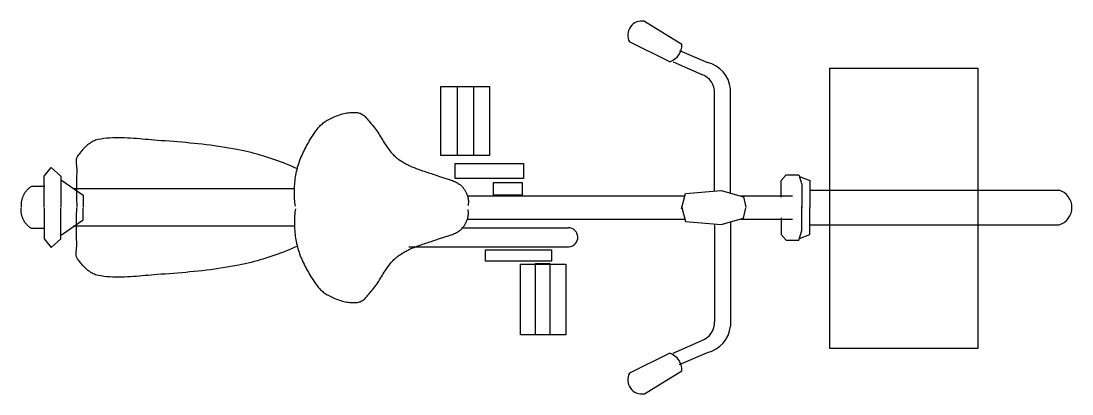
# Model space of a CAD drawing. Extents: x 369 to 1974, y 57 to 2010.
# Drawn here: x 393 to 1968, y 1450 to 2010 of the extents above; entities that cross this region are included whole.
import ezdxf

# ---------------------------------------------------------------- set-up
doc = ezdxf.new("R2010")
doc.units = 0
doc.header["$MEASUREMENT"] = 0
doc.layers.get('0').update_dxf_attribs({"linetype": 'CONTINUOUS'})

msp = doc.modelspace()

# ---------------------------------------------------------------- linework, layer by layer
at = {"color": 7, "linetype": 'CONTINUOUS'}
for p, q in [((1327.4048, 2009.3426), (1383.3871, 1974.8003)), ((1365.5204, 1948.5958), (1304.7736, 1978.3737)), ((1379.8138, 1965.2714), (1421.5028, 1947.4047)), ((1370.2849, 1948.5958), (1413.165, 1929.538)), ((1604.9343, 1939.0669), (1826.4826, 1939.0669)), ((1604.9343, 1518.6038), (1604.9343, 1939.0669)), ((1826.4826, 1939.0669), (1826.4826, 1518.6038)), ((1022.4797, 1911.6713), (1095.1377, 1911.6713)), ((1022.4797, 1808.0444), (1022.4797, 1911.6713)), ((1047.4931, 1911.6713), (1071.3154, 1911.6713)), ((1047.4931, 1808.0444), (1047.4931, 1911.6713)), ((1071.3154, 1911.6713), (1071.3154, 1808.0444)), ((1095.1377, 1911.6713), (1095.1377, 1808.0444)), ((1456.0451, 1751.7225), (1456.0451, 1908.098)), ((1432.2228, 1754.7351), (1432.2228, 1900.9513)), ((846.17216, 1856.8507), (847.53223, 1857.9232)), ((847.53223, 1857.9232), (848.92845, 1858.9429)), ((848.92845, 1858.9429), (850.36123, 1859.9053)), ((850.36123, 1859.9053), (851.83184, 1860.8065)), ((851.83184, 1860.8065), (853.3407, 1861.6445)), ((853.3407, 1861.6445), (855.36441, 1862.6885)), ((855.36441, 1862.6885), (857.42049, 1863.7065)), ((857.42049, 1863.7065), (859.50725, 1864.6925)), ((859.50725, 1864.6925), (861.62133, 1865.6432)), ((861.62133, 1865.6432), (863.76147, 1866.5536)), ((863.76147, 1866.5536), (865.92473, 1867.4202)), ((865.92473, 1867.4202), (868.10941, 1868.2364)), ((868.10941, 1868.2364), (870.3126, 1868.9997)), ((870.3126, 1868.9997), (872.53301, 1869.7049)), ((872.53301, 1869.7049), (874.76772, 1870.3488)), ((874.76772, 1870.3488), (877.01419, 1870.9238)), ((877.01419, 1870.9238), (879.27117, 1871.429)), ((879.27117, 1871.429), (881.53529, 1871.8585)), ((881.53529, 1871.8585), (883.8053, 1872.2065)), ((883.8053, 1872.2065), (886.07825, 1872.4705)), ((886.07825, 1872.4705), (888.35204, 1872.6453)), ((888.35204, 1872.6453), (890.62458, 1872.7268)), ((890.62458, 1872.7268), (892.89374, 1872.71)), ((892.89374, 1872.71), (895.15661, 1872.5907)), ((895.15661, 1872.5907), (897.41191, 1872.3646)), ((897.41191, 1872.3646), (898.8552, 1872.1141)), ((898.8552, 1872.1141), (900.25141, 1871.7366)), ((900.25141, 1871.7366), (901.60308, 1871.2415)), ((901.60308, 1871.2415), (902.91188, 1870.6355)), ((902.91188, 1870.6355), (904.18074, 1869.9294)), ((904.18074, 1869.9294), (905.41179, 1869.1316)), ((905.41179, 1869.1316), (906.60794, 1868.2507)), ((906.60794, 1868.2507), (907.7709, 1867.2958)), ((907.7709, 1867.2958), (908.90359, 1866.2762)), ((908.90359, 1866.2762), (910.00812, 1865.2002)), ((910.00812, 1865.2002), (911.08744, 1864.0763)), ((911.08744, 1864.0763), (912.14322, 1862.9147)), ((912.14322, 1862.9147), (913.1784, 1861.7244)), ((913.1784, 1861.7244), (914.19509, 1860.5123)), ((914.19509, 1860.5123), (915.19539, 1859.2884)), ((915.19539, 1859.2884), (916.18267, 1858.0628)), ((916.18267, 1858.0628), (917.15859, 1856.8422)), ((832.3512, 1841.0257), (833.34478, 1842.4766)), ((833.34478, 1842.4766), (834.36441, 1843.9157)), ((834.36441, 1843.9157), (835.41095, 1845.338)), ((835.41095, 1845.338), (836.4848, 1846.7409)), ((836.4848, 1846.7409), (837.58765, 1848.1203)), ((837.58765, 1848.1203), (838.7195, 1849.4745)), ((838.7195, 1849.4745), (839.88119, 1850.7984)), ((839.88119, 1850.7984), (841.07399, 1852.0887)), ((841.07399, 1852.0887), (842.29873, 1853.3429)), ((842.29873, 1853.3429), (843.55625, 1854.5567)), ((843.55625, 1854.5567), (844.84697, 1855.7268)), ((844.84697, 1855.7268), (846.17216, 1856.8507)), ((917.15859, 1856.8422), (918.12569, 1855.6368)), ((918.12569, 1855.6368), (919.08648, 1854.455)), ((919.08648, 1854.455), (920.04307, 1853.3067)), ((920.04307, 1853.3067), (921.69651, 1851.2885)), ((921.69651, 1851.2885), (923.28984, 1849.2232)), ((923.28984, 1849.2232), (924.83022, 1847.1166)), ((924.83022, 1847.1166), (926.32394, 1844.9748)), ((926.32394, 1844.9748), (927.77942, 1842.8019)), ((927.77942, 1842.8019), (929.20338, 1840.6046)), ((496.44745, 1826.2482), (494.80074, 1825.0529)), ((498.13451, 1827.3603), (496.44745, 1826.2482)), ((499.86192, 1828.3816), (498.13451, 1827.3603)), ((501.6301, 1829.3046), (499.86192, 1828.3816)), ((503.43862, 1830.1216), (501.6301, 1829.3046)), ((505.28792, 1830.826), (503.43862, 1830.1216)), ((507.17798, 1831.4102), (505.28792, 1830.826)), ((509.10965, 1831.8667), (507.17798, 1831.4102)), ((513.44036, 1832.6535), (509.10965, 1831.8667)), ((517.78789, 1833.2915), (513.44036, 1832.6535)), ((522.15054, 1833.7916), (517.78789, 1833.2915)), ((526.52707, 1834.1623), (522.15054, 1833.7916)), ((530.9162, 1834.4145), (526.52707, 1834.1623)), ((535.31626, 1834.5574), (530.9162, 1834.4145)), ((539.72556, 1834.602), (535.31626, 1834.5574)), ((544.14286, 1834.5566), (539.72556, 1834.602)), ((548.56687, 1834.4322), (544.14286, 1834.5566)), ((552.99635, 1834.2388), (548.56687, 1834.4322)), ((557.4292, 1833.9866), (552.99635, 1834.2388)), ((561.86414, 1833.684), (557.4292, 1833.9866)), ((566.29993, 1833.3428), (561.86414, 1833.684)), ((570.73529, 1832.9712), (566.29993, 1833.3428)), ((575.16855, 1832.5795), (570.73529, 1832.9712)), ((579.59804, 1832.1794), (575.16855, 1832.5795)), ((584.02289, 1831.7784), (579.59804, 1832.1794)), ((588.44103, 1831.3875), (584.02289, 1831.7784)), ((592.85117, 1831.016), (588.44103, 1831.3875)), ((597.25207, 1830.6756), (592.85117, 1831.016)), ((603.41233, 1830.2225), (597.25207, 1830.6756)), ((609.57552, 1829.7635), (603.41233, 1830.2225)), ((615.73997, 1829.2978), (609.57552, 1829.7635)), ((621.90527, 1828.8187), (615.73997, 1829.2978)), ((628.07057, 1828.3236), (621.90527, 1828.8187)), ((634.23418, 1827.8092), (628.07057, 1828.3236)), ((640.39653, 1827.2703), (634.23418, 1827.8092)), ((646.55595, 1826.7046), (640.39653, 1827.2703)), ((652.71158, 1826.107), (646.55595, 1826.7046)), ((658.86258, 1825.4748), (652.71158, 1826.107)), ((822.51548, 1824.7528), (823.87303, 1827.1611)), ((823.87303, 1827.1611), (825.25496, 1829.5534)), ((825.25496, 1829.5534), (826.65832, 1831.9289)), ((826.65832, 1831.9289), (828.08017, 1834.2884)), ((828.08017, 1834.2884), (829.51842, 1836.6311)), ((829.51842, 1836.6311), (830.43886, 1838.0996)), ((830.43886, 1838.0996), (831.38285, 1839.5656)), ((831.38285, 1839.5656), (832.3512, 1841.0257)), ((929.20338, 1840.6046), (930.60254, 1838.3888)), ((930.60254, 1838.3888), (931.98447, 1836.1596)), ((931.98447, 1836.1596), (933.35631, 1833.9228)), ((933.35631, 1833.9228), (934.72479, 1831.6834)), ((934.72479, 1831.6834), (936.09747, 1829.4483)), ((936.09747, 1829.4483), (937.48192, 1827.2224)), ((937.48192, 1827.2224), (938.88444, 1825.0117)), ((481.77414, 1811.7405), (480.52376, 1810.1123)), ((483.0636, 1813.3586), (481.77414, 1811.7405)), ((484.39215, 1814.9591), (483.0636, 1813.3586)), ((485.75979, 1816.5343), (484.39215, 1814.9591)), ((487.16735, 1818.0777), (485.75979, 1816.5343)), ((488.61443, 1819.5815), (487.16735, 1818.0777)), ((490.10101, 1821.0382), (488.61443, 1819.5815)), ((491.62752, 1822.4403), (490.10101, 1821.0382)), ((493.19395, 1823.7811), (491.62752, 1822.4403)), ((494.80074, 1825.0529), (493.19395, 1823.7811)), ((665.00854, 1824.8041), (658.86258, 1825.4748)), ((671.14778, 1824.0896), (665.00854, 1824.8041)), ((677.28029, 1823.3297), (671.14778, 1824.0896)), ((683.40482, 1822.5185), (677.28029, 1823.3297)), ((689.52052, 1821.6535), (683.40482, 1822.5185)), ((695.62656, 1820.7306), (689.52052, 1821.6535)), ((701.72208, 1819.7454), (695.62656, 1820.7306)), ((707.80626, 1818.6947), (701.72208, 1819.7454)), ((713.87783, 1817.575), (707.80626, 1818.6947)), ((719.93679, 1816.3822), (713.87783, 1817.575)), ((724.47261, 1815.4323), (719.93679, 1816.3822)), ((729.00044, 1814.4312), (724.47261, 1815.4323)), ((733.5186, 1813.3771), (729.00044, 1814.4312)), ((738.02668, 1812.2726), (733.5186, 1813.3771)), ((742.52382, 1811.1159), (738.02668, 1812.2726)), ((747.00878, 1809.908), (742.52382, 1811.1159)), ((815.0271, 1809.9492), (816.18333, 1812.4575)), ((816.18333, 1812.4575), (817.3799, 1814.9507)), ((817.3799, 1814.9507), (818.61389, 1817.4262)), ((818.61389, 1817.4262), (819.88318, 1819.8849)), ((819.88318, 1819.8849), (821.18441, 1822.3277)), ((821.18441, 1822.3277), (822.51548, 1824.7528)), ((938.88444, 1825.0117), (940.3126, 1822.8211)), ((940.3126, 1822.8211), (941.77354, 1820.6566)), ((941.77354, 1820.6566), (943.27441, 1818.5249)), ((943.27441, 1818.5249), (944.82277, 1816.4301)), ((944.82277, 1816.4301), (946.42494, 1814.3782)), ((946.42494, 1814.3782), (948.08846, 1812.3751)), ((948.08846, 1812.3751), (949.82091, 1810.4266)), ((949.82091, 1810.4266), (950.91284, 1809.2776)), ((476.0926, 1800.3177), (476.05982, 1799.2914)), ((476.05982, 1799.2914), (476.06991, 1798.2499)), ((476.06991, 1798.2499), (476.11572, 1797.1975)), ((476.17624, 1801.3264), (476.0926, 1800.3177)), ((476.11572, 1797.1975), (476.19053, 1796.1341)), ((476.31704, 1802.315), (476.17624, 1801.3264)), ((476.19053, 1796.1341), (476.28636, 1795.0649)), ((476.28636, 1795.0649), (476.39647, 1793.9914)), ((476.52298, 1803.28), (476.31704, 1802.315)), ((476.8008, 1804.2189), (476.52298, 1803.28)), ((477.15847, 1805.1292), (476.8008, 1804.2189)), ((477.6023, 1806.0085), (477.15847, 1805.1292)), ((478.14027, 1806.8533), (477.6023, 1806.0085)), ((479.3129, 1808.4798), (478.14027, 1806.8533)), ((480.52376, 1810.1123), (479.3129, 1808.4798)), ((751.48113, 1808.6496), (747.00878, 1809.908)), ((755.94004, 1807.3408), (751.48113, 1808.6496)), ((760.38423, 1805.9816), (755.94004, 1807.3408)), ((764.81329, 1804.5728), (760.38423, 1805.9816)), ((769.22638, 1803.1135), (764.81329, 1804.5728)), ((773.62265, 1801.6055), (769.22638, 1803.1135)), ((778.00086, 1800.0487), (773.62265, 1801.6055)), ((782.36015, 1798.4432), (778.00086, 1800.0487)), ((786.70053, 1796.7881), (782.36015, 1798.4432)), ((791.02031, 1795.0851), (786.70053, 1796.7881)), ((795.31866, 1793.3341), (791.02031, 1795.0851)), ((809.09044, 1794.5387), (809.94742, 1797.1495)), ((809.94742, 1797.1495), (810.86072, 1799.7428)), ((810.86072, 1799.7428), (811.82824, 1802.32)), ((811.82824, 1802.32), (812.84703, 1804.8796)), ((812.84703, 1804.8796), (813.91416, 1807.4224)), ((813.91416, 1807.4224), (815.0271, 1809.9492)), ((950.91284, 1809.2776), (952.03838, 1808.1612)), ((952.03838, 1808.1612), (953.19595, 1807.0777)), ((953.19595, 1807.0777), (954.38328, 1806.0245)), ((954.38328, 1806.0245), (955.59919, 1805.0015)), ((955.59919, 1805.0015), (956.84116, 1804.0079)), ((956.84116, 1804.0079), (958.10834, 1803.0412)), ((958.10834, 1803.0412), (959.39781, 1802.1031)), ((959.39781, 1802.1031), (960.70912, 1801.1894)), ((960.70912, 1801.1894), (962.03978, 1800.3009)), ((962.03978, 1800.3009), (963.38766, 1799.4368)), ((963.38766, 1799.4368), (964.75193, 1798.5954)), ((964.75193, 1798.5954), (966.13008, 1797.7758)), ((966.13008, 1797.7758), (967.52083, 1796.9764)), ((967.52083, 1796.9764), (968.92209, 1796.1972)), ((968.92209, 1796.1972), (970.33218, 1795.4364)), ((970.33218, 1795.4364), (971.74941, 1794.6933)), ((971.74941, 1794.6933), (973.17169, 1793.9671)), ((1095.1377, 1808.0444), (1022.4797, 1808.0444)), ((1043.9198, 1796.1333), (1146.3556, 1796.1333)), ((1043.9198, 1773.5021), (1043.9198, 1796.1333)), ((1071.3154, 1808.0444), (1047.4931, 1808.0444)), ((1146.3556, 1796.1333), (1146.3556, 1773.5021)), ((428.1135, 1777.0754), (438.83352, 1790.1777)), ((438.83352, 1790.1777), (453.12689, 1777.0754)), ((476.39647, 1793.9914), (476.5129, 1792.9172)), ((476.5129, 1792.9172), (476.62932, 1791.8454)), ((476.62932, 1791.8454), (476.73775, 1790.777)), ((476.73775, 1790.777), (476.83148, 1789.7162)), ((476.83148, 1789.7162), (476.90251, 1788.6655)), ((476.87057, 1781.006), (476.83778, 1778.2077)), ((476.90755, 1783.8052), (476.87057, 1781.006)), ((476.90251, 1788.6655), (476.94454, 1787.6265)), ((476.94916, 1786.6044), (476.90755, 1783.8052)), ((476.94454, 1787.6265), (476.94916, 1786.6044)), ((799.59515, 1791.5353), (795.31866, 1793.3341)), ((803.84895, 1789.6893), (799.59515, 1791.5353)), ((808.07921, 1787.7955), (803.84895, 1789.6893)), ((805.2086, 1778.5322), (805.71674, 1781.2372)), ((805.71674, 1781.2372), (806.27615, 1783.9288)), ((806.27615, 1783.9288), (806.88726, 1786.6044)), ((806.88726, 1786.6044), (807.55763, 1789.2657)), ((807.55763, 1789.2657), (808.29314, 1791.911)), ((808.29314, 1791.911), (809.09044, 1794.5387)), ((973.17169, 1793.9671), (974.59775, 1793.2559)), ((974.59775, 1793.2559), (976.02549, 1792.5599)), ((976.02549, 1792.5599), (978.08745, 1791.5907)), ((978.08745, 1791.5907), (980.16707, 1790.6636)), ((980.16707, 1790.6636), (982.26265, 1789.7742)), ((982.26265, 1789.7742), (984.37253, 1788.9193)), ((984.37253, 1788.9193), (986.49543, 1788.0964)), ((986.49543, 1788.0964), (988.63011, 1787.3004)), ((988.63011, 1787.3004), (990.77445, 1786.5287)), ((990.77445, 1786.5287), (992.92804, 1785.7772)), ((992.92804, 1785.7772), (995.08835, 1785.0425)), ((995.08835, 1785.0425), (997.25455, 1784.3222)), ((997.25455, 1784.3222), (999.42495, 1783.611)), ((999.42495, 1783.611), (1001.5978, 1782.9066)), ((1001.5978, 1782.9066), (1003.7724, 1782.2047)), ((1003.7724, 1782.2047), (1005.9466, 1781.502)), ((1005.9466, 1781.502), (1008.1191, 1780.7959)), ((1008.1191, 1780.7959), (1010.2887, 1780.0814)), ((1010.2887, 1780.0814), (1012.4532, 1779.3551)), ((1012.4532, 1779.3551), (1014.6122, 1778.6154)), ((1532.2772, 1770.5239), (1539.4239, 1778.8625)), ((1539.4239, 1778.8625), (1558.4817, 1778.8625)), ((1558.4817, 1778.8625), (1563.2461, 1764.5692)), ((428.1135, 1730.622), (428.1135, 1777.0754)), ((453.12689, 1777.0754), (453.12689, 1730.622)), ((454.318, 1771.1199), (486.47807, 1748.4887)), ((476.73943, 1764.2111), (476.73271, 1761.4119)), ((476.75036, 1767.0111), (476.73943, 1764.2111)), ((476.76549, 1769.8102), (476.75036, 1767.0111)), ((476.78525, 1772.6094), (476.76549, 1769.8102)), ((476.8092, 1775.4086), (476.78525, 1772.6094)), ((476.83778, 1778.2077), (476.8092, 1775.4086)), ((803.24457, 1762.0844), (803.44253, 1764.844)), ((803.44253, 1764.844), (803.69218, 1767.5978)), ((803.69218, 1767.5978), (803.99395, 1770.3457)), ((803.99395, 1770.3457), (804.34742, 1773.0843)), ((804.34742, 1773.0843), (804.75216, 1775.8137)), ((804.75216, 1775.8137), (805.2086, 1778.5322)), ((1014.6122, 1778.6154), (1016.7633, 1777.8564)), ((1016.7633, 1777.8564), (1018.9055, 1777.0754)), ((1018.9055, 1777.0754), (1020.4682, 1776.5123)), ((1020.4682, 1776.5123), (1022.0439, 1775.9726)), ((1022.0439, 1775.9726), (1023.6305, 1775.4531)), ((1023.6305, 1775.4531), (1025.2247, 1774.9488)), ((1025.2247, 1774.9488), (1026.8251, 1774.4545)), ((1026.8251, 1774.4545), (1028.4286, 1773.9653)), ((1028.4286, 1773.9653), (1030.0328, 1773.4786)), ((1030.0328, 1773.4786), (1031.6358, 1772.9877)), ((1031.6358, 1772.9877), (1033.235, 1772.4892)), ((1033.235, 1772.4892), (1034.8275, 1771.9781)), ((1034.8275, 1771.9781), (1036.4116, 1771.4494)), ((1036.4116, 1771.4494), (1037.9844, 1770.8988)), ((1037.9844, 1770.8988), (1039.5437, 1770.323)), ((1039.5437, 1770.323), (1041.0866, 1769.7153)), ((1041.0866, 1769.7153), (1042.6114, 1769.073)), ((1042.6114, 1769.073), (1044.1152, 1768.3896)), ((1146.3556, 1773.5021), (1043.9198, 1773.5021)), ((1044.1152, 1768.3896), (1045.5959, 1767.6617)), ((1045.5959, 1767.6617), (1047.051, 1766.8842)), ((1047.051, 1766.8842), (1048.4779, 1766.0537)), ((1048.4779, 1766.0537), (1049.8745, 1765.1643)), ((1049.8745, 1765.1643), (1050.7117, 1764.5759)), ((1050.7117, 1764.5759), (1051.5195, 1763.9471)), ((1051.5195, 1763.9471), (1052.2979, 1763.2822)), ((1052.2979, 1763.2822), (1053.0486, 1762.582)), ((1101.0932, 1767.5465), (1143.9733, 1767.5465)), ((1101.0932, 1748.4887), (1101.0932, 1767.5465)), ((1143.9733, 1767.5465), (1143.9733, 1748.4887)), ((1532.2772, 1745.5114), (1532.2772, 1770.5239)), ((1559.6728, 1776.4803), (1575.1573, 1770.5239)), ((1563.2461, 1764.5692), (1563.2461, 1728.8358)), ((1575.1573, 1770.5239), (1575.1573, 1730.026)), ((396.7482, 1747.6666), (396.3733, 1746.8319)), ((397.14454, 1748.4887), (396.7482, 1747.6666)), ((397.55264, 1749.2755), (397.14454, 1748.4887)), ((397.98471, 1750.0539), (397.55264, 1749.2755)), ((398.43946, 1750.8214), (397.98471, 1750.0539)), ((398.9165, 1751.5779), (398.43946, 1750.8214)), ((399.41581, 1752.3235), (398.9165, 1751.5779)), ((399.93571, 1753.0556), (399.41581, 1752.3235)), ((400.47621, 1753.7743), (399.93571, 1753.0556)), ((401.03646, 1754.4804), (400.47621, 1753.7743)), ((401.61563, 1755.1706), (401.03646, 1754.4804)), ((402.21329, 1755.8455), (401.61563, 1755.1706)), ((402.82902, 1756.5046), (402.21329, 1755.8455)), ((403.46114, 1757.1476), (402.82902, 1756.5046)), ((404.11007, 1757.7722), (403.46114, 1757.1476)), ((404.77498, 1758.3791), (404.11007, 1757.7722)), ((405.45459, 1758.9658), (404.77498, 1758.3791)), ((406.1485, 1759.5332), (405.45459, 1758.9658)), ((406.8567, 1760.0804), (406.1485, 1759.5332)), ((407.5775, 1760.6066), (406.8567, 1760.0804)), ((408.31091, 1761.1093), (407.5775, 1760.6066)), ((409.05568, 1761.591), (408.31091, 1761.1093)), ((429.30461, 1761.591), (409.05568, 1761.591)), ((803.31476, 1758.0176), (472.18471, 1758.0176)), ((476.73271, 1761.4119), (476.73061, 1758.6128)), ((476.73061, 1758.6128), (476.73271, 1755.8136)), ((476.73271, 1755.8136), (476.73943, 1753.0144)), ((476.73943, 1753.0144), (476.75036, 1750.2153)), ((476.75036, 1750.2153), (476.76549, 1747.4161)), ((476.76549, 1747.4161), (476.78525, 1744.617)), ((486.47807, 1748.4887), (486.47807, 1730.622)), ((802.96171, 1753.7903), (803.00416, 1756.5567)), ((802.9718, 1751.0248), (802.96171, 1753.7903)), ((803.034, 1748.2618), (802.9718, 1751.0248)), ((803.00416, 1756.5567), (803.09831, 1759.3214)), ((803.14832, 1745.5021), (803.034, 1748.2618)), ((803.09831, 1759.3214), (803.24457, 1762.0844)), ((1053.0486, 1762.582), (1053.771, 1761.8499)), ((1053.771, 1761.8499), (1054.4666, 1761.0875)), ((1054.4666, 1761.0875), (1055.1362, 1760.2956)), ((1055.1362, 1760.2956), (1055.7805, 1759.4794)), ((1055.7805, 1759.4794), (1056.3996, 1758.6397)), ((1056.3996, 1758.6397), (1056.9951, 1757.7772)), ((1056.9951, 1757.7772), (1057.5671, 1756.8971)), ((1057.5671, 1756.8971), (1058.1165, 1756.0002)), ((1058.1165, 1756.0002), (1058.6439, 1755.0882)), ((1058.6439, 1755.0882), (1059.1504, 1754.1644)), ((1059.1504, 1754.1644), (1059.6362, 1753.2296)), ((1059.6362, 1753.2296), (1060.1028, 1752.2882)), ((1060.1028, 1752.2882), (1060.55, 1751.3408)), ((1060.55, 1751.3408), (1060.9795, 1750.3901)), ((1060.9795, 1750.3901), (1061.391, 1749.4386)), ((1061.391, 1749.4386), (1061.7856, 1748.4887)), ((1061.7856, 1748.4887), (1062.0672, 1747.7633)), ((1062.0672, 1747.7633), (1062.3261, 1747.0261)), ((1143.9733, 1748.4887), (1101.0932, 1748.4887)), ((1382.7928, 1728.2398), (1388.7484, 1750.8709)), ((1388.7484, 1750.8709), (1442.3485, 1755.6354)), ((1442.3485, 1755.6354), (1475.6997, 1746.1065)), ((1575.1573, 1756.2305), (1947.9751, 1756.2305)), ((393.4968, 1733.3657), (393.49638, 1732.4478)), ((393.49638, 1732.4478), (393.52118, 1731.5332)), ((393.5216, 1734.2853), (393.4968, 1733.3657)), ((393.57162, 1735.2057), (393.5216, 1734.2853)), ((393.64559, 1736.127), (393.57162, 1735.2057)), ((393.74394, 1737.0466), (393.64559, 1736.127)), ((393.86624, 1737.9646), (393.74394, 1737.0466)), ((394.01293, 1738.8791), (393.86624, 1737.9646)), ((394.18272, 1739.7903), (394.01293, 1738.8791)), ((394.37606, 1740.6965), (394.18272, 1739.7903)), ((394.59293, 1741.5976), (394.37606, 1740.6965)), ((394.83334, 1742.492), (394.59293, 1741.5976)), ((395.09602, 1743.3788), (394.83334, 1742.492)), ((395.38182, 1744.2572), (395.09602, 1743.3788)), ((395.6899, 1745.1264), (395.38182, 1744.2572)), ((396.02067, 1745.9846), (395.6899, 1745.1264)), ((396.3733, 1746.8319), (396.02067, 1745.9846)), ((476.78525, 1744.617), (476.8092, 1741.8178)), ((476.8092, 1741.8178), (476.83778, 1739.0186)), ((476.83778, 1739.0186), (476.87057, 1736.2195)), ((476.87057, 1736.2195), (476.90755, 1733.4203)), ((476.90755, 1733.4203), (476.94916, 1730.622)), ((803.31476, 1742.7483), (803.14832, 1745.5021)), ((803.53373, 1740.0005), (803.31476, 1742.7483)), ((803.80482, 1737.261), (803.53373, 1740.0005)), ((804.12845, 1734.5316), (803.80482, 1737.261)), ((804.50503, 1731.8131), (804.12845, 1734.5316)), ((1062.3261, 1747.0261), (1062.5615, 1746.278)), ((1062.5615, 1746.278), (1062.7742, 1745.5206)), ((1062.7742, 1745.5206), (1062.9641, 1744.7548)), ((1062.9641, 1744.7548), (1063.1306, 1743.9815)), ((1063.144, 1733.7641), (1062.9767, 1733.0042)), ((1062.9776, 1747.2976), (1387.8078, 1747.2976)), ((1063.1306, 1743.9815), (1063.2735, 1743.2023)), ((1063.2869, 1734.5316), (1063.144, 1733.7641)), ((1063.2735, 1743.2023), (1063.3933, 1742.418)), ((1063.4054, 1735.3075), (1063.2869, 1734.5316)), ((1063.3933, 1742.418), (1063.4895, 1741.6287)), ((1063.5, 1736.0884), (1063.4054, 1735.3075)), ((1063.4895, 1741.6287), (1063.5626, 1740.8377)), ((1063.5702, 1736.8743), (1063.5, 1736.0884)), ((1063.5626, 1740.8377), (1063.6114, 1740.0442)), ((1063.6164, 1737.6636), (1063.5702, 1736.8743)), ((1063.6114, 1740.0442), (1063.637, 1739.2498)), ((1063.6387, 1738.4555), (1063.6164, 1737.6636)), ((1063.637, 1739.2498), (1063.6387, 1738.4555)), ((1382.7928, 1731.8123), (1388.7484, 1709.1811)), ((1471.5312, 1747.2976), (1548.9519, 1747.2976)), ((1475.6997, 1746.1065), (1479.273, 1730.622)), ((393.49638, 1727.6043), (393.52118, 1728.5189)), ((393.4968, 1726.6864), (393.49638, 1727.6043)), ((393.5216, 1725.7668), (393.4968, 1726.6864)), ((393.52118, 1731.5332), (393.5712, 1730.622)), ((393.52118, 1728.5189), (393.5712, 1729.4301)), ((393.57162, 1724.8463), (393.5216, 1725.7668)), ((393.64559, 1723.925), (393.57162, 1724.8463)), ((393.74394, 1723.0054), (393.64559, 1723.925)), ((393.86624, 1722.0875), (393.74394, 1723.0054)), ((394.01293, 1721.173), (393.86624, 1722.0875)), ((394.18272, 1720.2618), (394.01293, 1721.173)), ((394.37606, 1719.3556), (394.18272, 1720.2618)), ((394.59293, 1718.4545), (394.37606, 1719.3556)), ((394.83334, 1717.5601), (394.59293, 1718.4545)), ((395.09602, 1716.6733), (394.83334, 1717.5601)), ((395.38182, 1715.7949), (395.09602, 1716.6733)), ((428.1135, 1729.4301), (428.1135, 1682.9766)), ((453.12689, 1682.9766), (453.12689, 1729.4301)), ((476.78525, 1715.4351), (476.8092, 1718.2343)), ((476.8092, 1718.2343), (476.83778, 1721.0334)), ((476.83778, 1721.0334), (476.87057, 1723.8326)), ((476.87057, 1723.8326), (476.90755, 1726.6317)), ((476.90755, 1726.6317), (476.94916, 1729.4301)), ((486.47807, 1711.5633), (486.47807, 1729.4301)), ((803.31476, 1717.3037), (803.14832, 1714.55)), ((803.53373, 1720.0516), (803.31476, 1717.3037)), ((803.80482, 1722.7911), (803.53373, 1720.0516)), ((804.12845, 1725.5205), (803.80482, 1722.7911)), ((804.50503, 1728.2389), (804.12845, 1725.5205)), ((1062.9641, 1715.2972), (1063.1306, 1716.0706)), ((1063.144, 1726.2879), (1062.9767, 1727.0478)), ((1063.1306, 1716.0706), (1063.2735, 1716.8498)), ((1063.2869, 1725.5205), (1063.144, 1726.2879)), ((1063.2735, 1716.8498), (1063.3933, 1717.6341)), ((1063.4054, 1724.7446), (1063.2869, 1725.5205)), ((1063.3933, 1717.6341), (1063.4895, 1718.4234)), ((1063.5, 1723.9637), (1063.4054, 1724.7446)), ((1063.4895, 1718.4234), (1063.5626, 1719.2144)), ((1063.5702, 1723.1778), (1063.5, 1723.9637)), ((1063.5626, 1719.2144), (1063.6114, 1720.0079)), ((1063.6164, 1722.3884), (1063.5702, 1723.1778)), ((1063.6114, 1720.0079), (1063.637, 1720.8023)), ((1063.6387, 1721.5966), (1063.6164, 1722.3884)), ((1063.637, 1720.8023), (1063.6387, 1721.5966)), ((1475.6997, 1713.9456), (1479.273, 1729.4301)), ((1563.2461, 1695.4829), (1563.2461, 1731.2163)), ((1575.1573, 1689.5282), (1575.1573, 1730.026)), ((395.6899, 1714.9257), (395.38182, 1715.7949)), ((396.02067, 1714.0675), (395.6899, 1714.9257)), ((396.3733, 1713.2201), (396.02067, 1714.0675)), ((396.7482, 1712.3854), (396.3733, 1713.2201)), ((397.14454, 1711.5633), (396.7482, 1712.3854)), ((397.55264, 1710.7766), (397.14454, 1711.5633)), ((397.98471, 1709.9982), (397.55264, 1710.7766)), ((398.43946, 1709.2307), (397.98471, 1709.9982)), ((398.9165, 1708.4742), (398.43946, 1709.2307)), ((399.41581, 1707.7286), (398.9165, 1708.4742)), ((399.93571, 1706.9964), (399.41581, 1707.7286)), ((400.47621, 1706.2777), (399.93571, 1706.9964)), ((401.03646, 1705.5716), (400.47621, 1706.2777)), ((401.61563, 1704.8815), (401.03646, 1705.5716)), ((402.21329, 1704.2065), (401.61563, 1704.8815)), ((402.82902, 1703.5475), (402.21329, 1704.2065)), ((403.46114, 1702.9044), (402.82902, 1703.5475)), ((404.11007, 1702.2799), (403.46114, 1702.9044)), ((404.77498, 1701.673), (404.11007, 1702.2799)), ((405.45459, 1701.0863), (404.77498, 1701.673)), ((406.1485, 1700.5189), (405.45459, 1701.0863)), ((406.8567, 1699.9716), (406.1485, 1700.5189)), ((454.318, 1688.9322), (486.47807, 1711.5633)), ((803.31476, 1702.0344), (472.18471, 1702.0344)), ((476.73061, 1701.4393), (476.73271, 1704.2385)), ((476.73271, 1698.6401), (476.73061, 1701.4393)), ((476.73271, 1704.2385), (476.73943, 1707.0376)), ((476.73943, 1707.0376), (476.75036, 1709.8368)), ((476.75036, 1709.8368), (476.76549, 1712.6359)), ((476.76549, 1712.6359), (476.78525, 1715.4351)), ((802.9718, 1709.0273), (802.96171, 1706.2618)), ((802.96171, 1706.2618), (803.00416, 1703.4954)), ((803.034, 1711.7903), (802.9718, 1709.0273)), ((803.00416, 1703.4954), (803.09831, 1700.7307)), ((803.14832, 1714.55), (803.034, 1711.7903)), ((803.09831, 1700.7307), (803.24457, 1697.9677)), ((1055.1362, 1699.7564), (1055.7805, 1700.5727)), ((1055.7805, 1700.5727), (1056.3996, 1701.4124)), ((1056.3996, 1701.4124), (1056.9951, 1702.2748)), ((1056.9951, 1702.2748), (1057.5671, 1703.1549)), ((1057.5671, 1703.1549), (1058.1165, 1704.0519)), ((1058.1165, 1704.0519), (1058.6439, 1704.9639)), ((1058.6439, 1704.9639), (1059.1504, 1705.8877)), ((1059.1504, 1705.8877), (1059.6362, 1706.8224)), ((1059.6362, 1706.8224), (1060.1028, 1707.7639)), ((1060.1028, 1707.7639), (1060.55, 1708.7112)), ((1060.55, 1708.7112), (1060.9795, 1709.6619)), ((1060.9795, 1709.6619), (1061.391, 1710.6135)), ((1061.391, 1710.6135), (1061.7856, 1711.5633)), ((1061.7856, 1711.5633), (1062.0672, 1712.2888)), ((1062.0672, 1712.2888), (1062.3261, 1713.026)), ((1062.3261, 1713.026), (1062.5615, 1713.7741)), ((1062.5615, 1713.7741), (1062.7742, 1714.5315)), ((1062.7742, 1714.5315), (1062.9641, 1715.2972)), ((1062.9776, 1712.7545), (1387.8078, 1712.7545)), ((1388.7484, 1709.1811), (1442.3485, 1704.4167)), ((1432.2228, 1705.3169), (1432.2228, 1559.1008)), ((1442.3485, 1704.4167), (1475.6997, 1713.9456)), ((1456.0451, 1708.3296), (1456.0451, 1551.9541)), ((1471.5312, 1712.7545), (1548.9519, 1712.7545)), ((1532.2772, 1714.5407), (1532.2772, 1689.5282)), ((1575.1573, 1703.8215), (1947.9751, 1703.8215)), ((407.5775, 1699.4454), (406.8567, 1699.9716)), ((408.31091, 1698.9428), (407.5775, 1699.4454)), ((409.05568, 1698.4611), (408.31091, 1698.9428)), ((429.30461, 1698.4611), (409.05568, 1698.4611)), ((476.73943, 1695.841), (476.73271, 1698.6401)), ((476.75036, 1693.041), (476.73943, 1695.841)), ((476.76549, 1690.2418), (476.75036, 1693.041)), ((476.78525, 1687.4427), (476.76549, 1690.2418)), ((476.8092, 1684.6435), (476.78525, 1687.4427)), ((476.83778, 1681.8443), (476.8092, 1684.6435)), ((803.24457, 1697.9677), (803.44253, 1695.208)), ((803.44253, 1695.208), (803.69218, 1692.4543)), ((803.69218, 1692.4543), (803.99395, 1689.7064)), ((803.99395, 1689.7064), (804.34742, 1686.9677)), ((804.34742, 1686.9677), (804.75216, 1684.2383)), ((1022.0439, 1684.0795), (1023.6305, 1684.599)), ((1023.6305, 1684.599), (1025.2247, 1685.1033)), ((1025.2247, 1685.1033), (1026.8251, 1685.5976)), ((1026.8251, 1685.5976), (1028.4286, 1686.0868)), ((1028.4286, 1686.0868), (1030.0328, 1686.5735)), ((1030.0328, 1686.5735), (1031.6358, 1687.0644)), ((1031.6358, 1687.0644), (1033.235, 1687.5629)), ((1033.235, 1687.5629), (1034.8275, 1688.0739)), ((1034.8275, 1688.0739), (1036.4116, 1688.6027)), ((1036.4116, 1688.6027), (1037.9844, 1689.1533)), ((1037.9844, 1689.1533), (1039.5437, 1689.7291)), ((1039.5437, 1689.7291), (1041.0866, 1690.3368)), ((1041.0866, 1690.3368), (1042.6114, 1690.979)), ((1042.6114, 1690.979), (1044.1152, 1691.6624)), ((1044.1152, 1691.6624), (1045.5959, 1692.3904)), ((1045.5959, 1692.3904), (1047.051, 1693.1679)), ((1047.051, 1693.1679), (1048.4779, 1693.9984)), ((1048.4779, 1693.9984), (1049.8745, 1694.8878)), ((1049.8745, 1694.8878), (1050.7117, 1695.4762)), ((1050.7117, 1695.4762), (1051.5195, 1696.1049)), ((1051.5195, 1696.1049), (1052.2979, 1696.7698)), ((1052.2979, 1696.7698), (1053.0486, 1697.47)), ((1053.0486, 1699.6531), (1213.0579, 1699.6531)), ((1053.0486, 1697.47), (1053.771, 1698.2022)), ((1053.771, 1698.2022), (1054.4666, 1698.9646)), ((1054.4666, 1698.9646), (1055.1362, 1699.7564)), ((1532.2772, 1689.5282), (1539.4239, 1681.1895)), ((1558.4817, 1681.1895), (1563.2461, 1695.4829)), ((1559.6728, 1683.5718), (1575.1573, 1689.5282)), ((428.1135, 1682.9766), (438.83352, 1669.8744)), ((438.83352, 1669.8744), (453.12689, 1682.9766)), ((476.62932, 1668.2066), (476.73775, 1669.275)), ((476.73775, 1669.275), (476.83148, 1670.3359)), ((476.83148, 1670.3359), (476.90251, 1671.3866)), ((476.87057, 1679.046), (476.83778, 1681.8443)), ((476.90755, 1676.2469), (476.87057, 1679.046)), ((476.90251, 1671.3866), (476.94454, 1672.4256)), ((476.94916, 1673.4477), (476.90755, 1676.2469)), ((476.94454, 1672.4256), (476.94916, 1673.4477)), ((803.84895, 1670.3627), (799.59515, 1668.5168)), ((808.07921, 1672.2566), (803.84895, 1670.3627)), ((804.75216, 1684.2383), (805.2086, 1681.5199)), ((805.2086, 1681.5199), (805.71674, 1678.8149)), ((805.71674, 1678.8149), (806.27615, 1676.1233)), ((806.27615, 1676.1233), (806.88726, 1673.4477)), ((806.88726, 1673.4477), (807.55763, 1670.7864)), ((807.55763, 1670.7864), (808.29314, 1668.1411)), ((974.59775, 1671.0663), (1214.249, 1671.0663)), ((978.08745, 1668.4613), (980.16707, 1669.3885)), ((980.16707, 1669.3885), (982.26265, 1670.2778)), ((982.26265, 1670.2778), (984.37253, 1671.1327)), ((984.37253, 1671.1327), (986.49543, 1671.9557)), ((986.49543, 1671.9557), (988.63011, 1672.7517)), ((988.63011, 1672.7517), (990.77445, 1673.5234)), ((990.77445, 1673.5234), (992.92804, 1674.2748)), ((992.92804, 1674.2748), (995.08835, 1675.0095)), ((995.08835, 1675.0095), (997.25455, 1675.7299)), ((997.25455, 1675.7299), (999.42495, 1676.441)), ((999.42495, 1676.441), (1001.5978, 1677.1455)), ((1001.5978, 1677.1455), (1003.7724, 1677.8473)), ((1003.7724, 1677.8473), (1005.9466, 1678.5501)), ((1005.9466, 1678.5501), (1008.1191, 1679.2562)), ((1008.1191, 1679.2562), (1010.2887, 1679.9707)), ((1010.2887, 1679.9707), (1012.4532, 1680.6969)), ((1012.4532, 1680.6969), (1014.6122, 1681.4367)), ((1014.6122, 1681.4367), (1016.7633, 1682.1957)), ((1016.7633, 1682.1957), (1018.9055, 1682.9766)), ((1018.9055, 1682.9766), (1020.4682, 1683.5398)), ((1020.4682, 1683.5398), (1022.0439, 1684.0795)), ((1539.4239, 1681.1895), (1558.4817, 1681.1895)), ((476.05982, 1660.7607), (476.06991, 1661.8022)), ((476.0926, 1659.7343), (476.05982, 1660.7607)), ((476.06991, 1661.8022), (476.11572, 1662.8546)), ((476.17624, 1658.7256), (476.0926, 1659.7343)), ((476.11572, 1662.8546), (476.19053, 1663.918)), ((476.31704, 1657.7371), (476.17624, 1658.7256)), ((476.19053, 1663.918), (476.28636, 1664.9872)), ((476.28636, 1664.9872), (476.39647, 1666.0606)), ((476.52298, 1656.7721), (476.31704, 1657.7371)), ((476.39647, 1666.0606), (476.5129, 1667.1349)), ((476.5129, 1667.1349), (476.62932, 1668.2066)), ((476.8008, 1655.8332), (476.52298, 1656.7721)), ((477.15847, 1654.9228), (476.8008, 1655.8332)), ((477.6023, 1654.0436), (477.15847, 1654.9228)), ((478.14027, 1653.1988), (477.6023, 1654.0436)), ((479.3129, 1651.5722), (478.14027, 1653.1988)), ((760.38423, 1654.0705), (755.94004, 1652.7112)), ((764.81329, 1655.4793), (760.38423, 1654.0705)), ((769.22638, 1656.9386), (764.81329, 1655.4793)), ((773.62265, 1658.4466), (769.22638, 1656.9386)), ((778.00086, 1660.0033), (773.62265, 1658.4466)), ((782.36015, 1661.6089), (778.00086, 1660.0033)), ((786.70053, 1663.264), (782.36015, 1661.6089)), ((791.02031, 1664.967), (786.70053, 1663.264)), ((795.31866, 1666.718), (791.02031, 1664.967)), ((799.59515, 1668.5168), (795.31866, 1666.718)), ((808.29314, 1668.1411), (809.09044, 1665.5134)), ((809.09044, 1665.5134), (809.94742, 1662.9025)), ((809.94742, 1662.9025), (810.86072, 1660.3093)), ((810.86072, 1660.3093), (811.82824, 1657.7321)), ((811.82824, 1657.7321), (812.84703, 1655.1725)), ((812.84703, 1655.1725), (813.91416, 1652.6297)), ((952.03838, 1651.8908), (953.19595, 1652.9743)), ((953.19595, 1652.9743), (954.38328, 1654.0276)), ((954.38328, 1654.0276), (955.59919, 1655.0506)), ((955.59919, 1655.0506), (956.84116, 1656.0442)), ((956.84116, 1656.0442), (958.10834, 1657.0108)), ((958.10834, 1657.0108), (959.39781, 1657.9489)), ((959.39781, 1657.9489), (960.70912, 1658.8627)), ((960.70912, 1658.8627), (962.03978, 1659.7512)), ((962.03978, 1659.7512), (963.38766, 1660.6153)), ((963.38766, 1660.6153), (964.75193, 1661.4567)), ((964.75193, 1661.4567), (966.13008, 1662.2763)), ((966.13008, 1662.2763), (967.52083, 1663.0757)), ((967.52083, 1663.0757), (968.92209, 1663.8549)), ((968.92209, 1663.8549), (970.33218, 1664.6156)), ((970.33218, 1664.6156), (971.74941, 1665.3587)), ((971.74941, 1665.3587), (973.17169, 1666.085)), ((973.17169, 1666.085), (974.59775, 1666.7961)), ((974.59775, 1666.7961), (976.02549, 1667.4921)), ((976.02549, 1667.4921), (978.08745, 1668.4613)), ((1089.1821, 1666.3019), (1188.0445, 1666.3019)), ((1089.1821, 1649.6263), (1089.1821, 1666.3019)), ((1188.0445, 1666.3019), (1188.0445, 1649.6263)), ((480.52376, 1649.9398), (479.3129, 1651.5722)), ((481.77414, 1648.3116), (480.52376, 1649.9398)), ((483.0636, 1646.6935), (481.77414, 1648.3116)), ((484.39215, 1645.093), (483.0636, 1646.6935)), ((485.75979, 1643.5177), (484.39215, 1645.093)), ((487.16735, 1641.9744), (485.75979, 1643.5177)), ((488.61443, 1640.4706), (487.16735, 1641.9744)), ((490.10101, 1639.0138), (488.61443, 1640.4706)), ((491.62752, 1637.6117), (490.10101, 1639.0138)), ((493.19395, 1636.271), (491.62752, 1637.6117)), ((683.40482, 1637.5336), (677.28029, 1636.7224)), ((689.52052, 1638.3985), (683.40482, 1637.5336)), ((695.62656, 1639.3215), (689.52052, 1638.3985)), ((701.72208, 1640.3067), (695.62656, 1639.3215)), ((707.80626, 1641.3574), (701.72208, 1640.3067)), ((713.87783, 1642.4771), (707.80626, 1641.3574)), ((719.93679, 1643.6699), (713.87783, 1642.4771)), ((724.47261, 1644.6197), (719.93679, 1643.6699)), ((729.00044, 1645.6209), (724.47261, 1644.6197)), ((733.5186, 1646.675), (729.00044, 1645.6209)), ((738.02668, 1647.7795), (733.5186, 1646.675)), ((742.52382, 1648.9362), (738.02668, 1647.7795)), ((747.00878, 1650.1441), (742.52382, 1648.9362)), ((751.48113, 1651.4024), (747.00878, 1650.1441)), ((755.94004, 1652.7112), (751.48113, 1651.4024)), ((813.91416, 1652.6297), (815.0271, 1650.1029)), ((815.0271, 1650.1029), (816.18333, 1647.5946)), ((816.18333, 1647.5946), (817.3799, 1645.1014)), ((817.3799, 1645.1014), (818.61389, 1642.6259)), ((818.61389, 1642.6259), (819.88318, 1640.1671)), ((819.88318, 1640.1671), (821.18441, 1637.7244)), ((821.18441, 1637.7244), (822.51548, 1635.2993)), ((938.88444, 1635.0404), (940.3126, 1637.231)), ((940.3126, 1637.231), (941.77354, 1639.3955)), ((941.77354, 1639.3955), (943.27441, 1641.5272)), ((943.27441, 1641.5272), (944.82277, 1643.622)), ((944.82277, 1643.622), (946.42494, 1645.6738)), ((946.42494, 1645.6738), (948.08846, 1647.6769)), ((948.08846, 1647.6769), (949.82091, 1649.6254)), ((949.82091, 1649.6254), (950.91284, 1650.7745)), ((950.91284, 1650.7745), (952.03838, 1651.8908)), ((1188.0445, 1649.6263), (1089.1821, 1649.6263)), ((1141.5911, 1644.8618), (1209.4845, 1644.8618)), ((1141.5911, 1538.8527), (1141.5911, 1644.8618)), ((1164.2223, 1646.0529), (1185.6622, 1646.0529)), ((1164.2223, 1538.8527), (1164.2223, 1646.0529)), ((1185.6622, 1646.0529), (1185.6622, 1538.8527)), ((1209.4845, 1644.8618), (1209.4845, 1538.8527)), ((494.80074, 1634.9992), (493.19395, 1636.271)), ((496.44745, 1633.8039), (494.80074, 1634.9992)), ((498.13451, 1632.6918), (496.44745, 1633.8039)), ((499.86192, 1631.6705), (498.13451, 1632.6918)), ((501.6301, 1630.7475), (499.86192, 1631.6705)), ((503.43862, 1629.9304), (501.6301, 1630.7475)), ((505.28792, 1629.226), (503.43862, 1629.9304)), ((507.17798, 1628.6418), (505.28792, 1629.226)), ((509.10965, 1628.1854), (507.17798, 1628.6418)), ((513.44036, 1627.3986), (509.10965, 1628.1854)), ((517.78789, 1626.7606), (513.44036, 1627.3986)), ((522.15054, 1626.2604), (517.78789, 1626.7606)), ((526.52707, 1625.8897), (522.15054, 1626.2604)), ((530.9162, 1625.6376), (526.52707, 1625.8897)), ((535.31626, 1625.4947), (530.9162, 1625.6376)), ((539.72556, 1625.4501), (535.31626, 1625.4947)), ((544.14286, 1625.4955), (539.72556, 1625.4501)), ((548.56687, 1625.6199), (544.14286, 1625.4955)), ((552.99635, 1625.8132), (548.56687, 1625.6199)), ((557.4292, 1626.0654), (552.99635, 1625.8132)), ((561.86414, 1626.368), (557.4292, 1626.0654)), ((566.29993, 1626.7093), (561.86414, 1626.368)), ((570.73529, 1627.0809), (566.29993, 1626.7093)), ((575.16855, 1627.4726), (570.73529, 1627.0809)), ((579.59804, 1627.8727), (575.16855, 1627.4726)), ((584.02289, 1628.2736), (579.59804, 1627.8727)), ((588.44103, 1628.6645), (584.02289, 1628.2736)), ((592.85117, 1629.0361), (588.44103, 1628.6645)), ((597.25207, 1629.3765), (592.85117, 1629.0361)), ((603.41233, 1629.8296), (597.25207, 1629.3765)), ((609.57552, 1630.2885), (603.41233, 1629.8296)), ((615.73997, 1630.7542), (609.57552, 1630.2885)), ((621.90527, 1631.2334), (615.73997, 1630.7542)), ((628.07057, 1631.7285), (621.90527, 1631.2334)), ((634.23418, 1632.2429), (628.07057, 1631.7285)), ((640.39653, 1632.7817), (634.23418, 1632.2429)), ((646.55595, 1633.3474), (640.39653, 1632.7817)), ((652.71158, 1633.9451), (646.55595, 1633.3474)), ((658.86258, 1634.5772), (652.71158, 1633.9451)), ((665.00854, 1635.248), (658.86258, 1634.5772)), ((671.14778, 1635.9625), (665.00854, 1635.248)), ((677.28029, 1636.7224), (671.14778, 1635.9625)), ((822.51548, 1635.2993), (823.87303, 1632.891)), ((823.87303, 1632.891), (825.25496, 1630.4987)), ((825.25496, 1630.4987), (826.65832, 1628.1232)), ((826.65832, 1628.1232), (828.08017, 1625.7636)), ((828.08017, 1625.7636), (829.51842, 1623.4209)), ((829.51842, 1623.4209), (830.43886, 1621.9524)), ((830.43886, 1621.9524), (831.38285, 1620.4864)), ((929.20338, 1619.4475), (930.60254, 1621.6633)), ((930.60254, 1621.6633), (931.98447, 1623.8925)), ((931.98447, 1623.8925), (933.35631, 1626.1293)), ((933.35631, 1626.1293), (934.72479, 1628.3686)), ((934.72479, 1628.3686), (936.09747, 1630.6038)), ((936.09747, 1630.6038), (937.48192, 1632.8296)), ((937.48192, 1632.8296), (938.88444, 1635.0404)), ((831.38285, 1620.4864), (832.3512, 1619.0263)), ((832.3512, 1619.0263), (833.34478, 1617.5755)), ((833.34478, 1617.5755), (834.36441, 1616.1364)), ((834.36441, 1616.1364), (835.41095, 1614.7141)), ((835.41095, 1614.7141), (836.4848, 1613.3112)), ((836.4848, 1613.3112), (837.58765, 1611.9318)), ((837.58765, 1611.9318), (838.7195, 1610.5776)), ((838.7195, 1610.5776), (839.88119, 1609.2537)), ((839.88119, 1609.2537), (841.07399, 1607.9633)), ((841.07399, 1607.9633), (842.29873, 1606.7092)), ((842.29873, 1606.7092), (843.55625, 1605.4954)), ((919.08648, 1605.5971), (920.04307, 1606.7453)), ((920.04307, 1606.7453), (921.69651, 1608.7636)), ((921.69651, 1608.7636), (923.28984, 1610.8289)), ((923.28984, 1610.8289), (924.83022, 1612.9354)), ((924.83022, 1612.9354), (926.32394, 1615.0772)), ((926.32394, 1615.0772), (927.77942, 1617.2502)), ((927.77942, 1617.2502), (929.20338, 1619.4475)), ((843.55625, 1605.4954), (844.84697, 1604.3253)), ((844.84697, 1604.3253), (846.17216, 1603.2014)), ((846.17216, 1603.2014), (847.53223, 1602.1288)), ((847.53223, 1602.1288), (848.92845, 1601.1092)), ((848.92845, 1601.1092), (850.36123, 1600.1467)), ((850.36123, 1600.1467), (851.83184, 1599.2456)), ((851.83184, 1599.2456), (853.3407, 1598.4075)), ((853.3407, 1598.4075), (855.36441, 1597.3635)), ((855.36441, 1597.3635), (857.42049, 1596.3456)), ((857.42049, 1596.3456), (859.50725, 1595.3596)), ((859.50725, 1595.3596), (861.62133, 1594.4089)), ((861.62133, 1594.4089), (863.76147, 1593.4985)), ((863.76147, 1593.4985), (865.92473, 1592.6319)), ((865.92473, 1592.6319), (868.10941, 1591.8156)), ((868.10941, 1591.8156), (870.3126, 1591.0524)), ((870.3126, 1591.0524), (872.53301, 1590.3471)), ((872.53301, 1590.3471), (874.76772, 1589.7032)), ((902.91188, 1589.4166), (904.18074, 1590.1227)), ((904.18074, 1590.1227), (905.41179, 1590.9204)), ((905.41179, 1590.9204), (906.60794, 1591.8014)), ((906.60794, 1591.8014), (907.7709, 1592.7563)), ((907.7709, 1592.7563), (908.90359, 1593.7759)), ((908.90359, 1593.7759), (910.00812, 1594.8519)), ((910.00812, 1594.8519), (911.08744, 1595.9757)), ((911.08744, 1595.9757), (912.14322, 1597.1374)), ((912.14322, 1597.1374), (913.1784, 1598.3277)), ((913.1784, 1598.3277), (914.19509, 1599.5398)), ((914.19509, 1599.5398), (915.19539, 1600.7637)), ((915.19539, 1600.7637), (916.18267, 1601.9893)), ((916.18267, 1601.9893), (917.15859, 1603.2098)), ((917.15859, 1603.2098), (918.12569, 1604.4152)), ((918.12569, 1604.4152), (919.08648, 1605.5971)), ((874.76772, 1589.7032), (877.01419, 1589.1283)), ((877.01419, 1589.1283), (879.27117, 1588.6231)), ((879.27117, 1588.6231), (881.53529, 1588.1936)), ((881.53529, 1588.1936), (883.8053, 1587.8455)), ((883.8053, 1587.8455), (886.07825, 1587.5816)), ((886.07825, 1587.5816), (888.35204, 1587.4068)), ((888.35204, 1587.4068), (890.62458, 1587.3252)), ((890.62458, 1587.3252), (892.89374, 1587.342)), ((892.89374, 1587.342), (895.15661, 1587.4614)), ((895.15661, 1587.4614), (897.41191, 1587.6875)), ((897.41191, 1587.6875), (898.8552, 1587.938)), ((898.8552, 1587.938), (900.25141, 1588.3154)), ((900.25141, 1588.3154), (901.60308, 1588.8105)), ((901.60308, 1588.8105), (902.91188, 1589.4166)), ((1209.4845, 1538.8527), (1141.5911, 1538.8527)), ((1185.6622, 1538.8527), (1164.2223, 1538.8527)), ((1370.2849, 1511.4562), (1413.165, 1530.5141)), ((1365.5204, 1511.4562), (1304.7736, 1481.6784)), ((1379.8138, 1494.7806), (1421.5028, 1512.6473)), ((1826.4826, 1518.6038), (1604.9343, 1518.6038)), ((1327.4048, 1450.7094), (1383.3871, 1485.2517))]:
    msp.add_line(p, q, dxfattribs=at)
for centre, radius, start, end in [((1323.47, 1988.4649), 21.24551, 79.325927, 208.35768), ((1356.163, 1974.1699), 27.23194, 290.09864, 1.3275909), ((1411.562, 1903.8379), 44.68709, 5.4709472, 77.146255), ((1404.591, 1903.176), 27.72126, 355.3968, 71.983337), ((1940.4025, 1730.026), 27.27674, 286.1188, 73.881195), ((1213.2361, 1685.342), 14.31187, 274.05834, 90.713546), ((1403.6384, 1557.5111), 28.62856, 289.43656, 3.1831665), ((1411.562, 1556.2142), 44.68709, 282.85374, 354.52905), ((1356.163, 1485.8822), 27.23194, 358.6724, 69.901351), ((1323.47, 1471.5871), 21.24551, 151.64231, 280.67407)]:
    msp.add_arc(centre, radius, start, end, dxfattribs=at)

doc.saveas('drawing.dxf')
